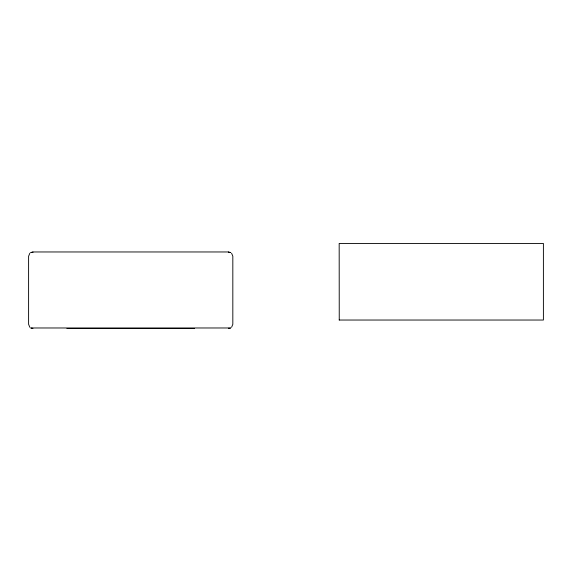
<?xml version="1.0" encoding="UTF-8"?>
<svg xmlns="http://www.w3.org/2000/svg" width="572" height="572" viewBox="0 0 572 572"><rect width="100%" height="100%" fill="white"/><g stroke="black" fill="none" stroke-linecap="round" stroke-linejoin="round"><path stroke-width="0.86" d="M29.844 253.21L28.6 256.22L28.6 324.295L29.844 327.298M231.581 327.298L232.825 324.295L232.825 256.22L231.581 253.21M339.175 320.034L543.4 320.034L543.4 243.45L339.175 243.45L339.246 319.962M32.854 251.966L30.731 252.531L32.854 252.531L32.854 251.966L228.571 251.966L230.695 252.531L228.571 252.531L228.571 251.966M32.511 327.978L30.731 327.978L32.854 328.55L32.854 327.978L228.571 327.978L228.571 328.55L230.695 327.978L228.914 327.978M66.91 328.55L194.516 328.55"/></g></svg>
